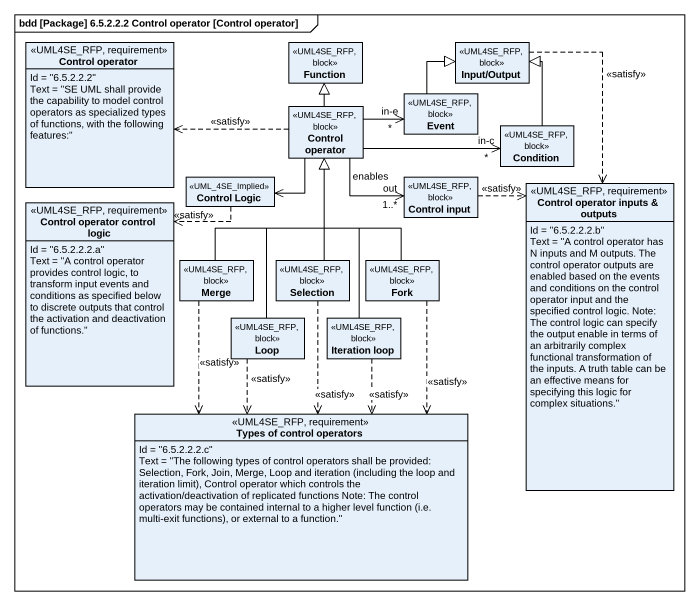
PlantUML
@startuml
mainframe bdd [Package] 6.5.2.2.2 Control operator [Control operator]
hide circle
hide empty members
class "Control operator" as Control_operator <<UML4SE_RFP, requirement>> {
  Id = "6.5.2.2.2"
  Text = "SE UML shall provide the capability to model control operators as specialized types of functions, with the following features:"
}
class Function <<UML4SE_RFP, block>>
class "Input/Output" as Input_Output <<UML4SE_RFP, block>>
class "Control operator" as Control_operator_2 <<UML4SE_RFP, block>>
class Event <<UML4SE_RFP, block>>
class Condition <<UML4SE_RFP, block>>
class "Control Logic" as Control_Logic <<UML_4SE_Implied>>
class "Control input" as Control_input <<UML4SE_RFP, block>>
class "Control operator inputs & outputs" as Control_operator_inputs <<UML4SE_RFP, requirement>> {
  Id = "6.5.2.2.2.b"
  Text = "A control operator has N inputs and M outputs. The control operator outputs are enabled based on the events and conditions on the control operator input and the specified control logic. Note: The control logic can specify the output enable in terms of an arbitrarily complex functional transformation of the inputs. A truth table can be an effective means for specifying this logic for complex situations."
}
class "Control operator control logic" as Control_operator_control <<UML4SE_RFP, requirement>> {
  Id = "6.5.2.2.2.a"
  Text = "A control operator provides control logic, to transform input events and conditions as specified below to discrete outputs that control the activation and deactivation of functions."
}
class Merge <<UML4SE_RFP, block>>
class Selection <<UML4SE_RFP, block>>
class "Fork" as Fork_ <<UML4SE_RFP, block>>
class "Loop" as Loop_ <<UML4SE_RFP, block>>
class "Iteration loop" as Iteration_loop <<UML4SE_RFP, block>>
class "Types of control operators" as Types_of_control_operators <<UML4SE_RFP, requirement>> {
  Id = "6.5.2.2.2.c"
  {field} Text = "The following types of control operators shall be provided: Selection, Fork, Join, Merge, Loop and iteration (including the loop and iteration limit), Control operator which controls the activation/deactivation of replicated functions Note: The control operators may be contained internal to a higher level function (i.e. multi-exit functions), or external to a function."
}
Input_Output ..> Control_operator_inputs : <<satisfy>>
Control_operator_2 .left.> Control_operator : <<satisfy>>
Control_operator_2 -up-|> Function
Control_operator_2 -right-> "*\nin-e" Event
Control_operator_2 -right-> "*\nin-c" Condition
Control_operator_2 --> Control_Logic
Control_operator_2 "enables" -right-> "out\n1..*" Control_input
Event -up-|> Input_Output
Condition -up-|> Input_Output
Control_Logic ..> Control_operator_control : <<satisfy>>
Control_input ..> Control_operator_inputs : <<satisfy>>
Merge -up-|> Control_operator_2
Merge ..> Types_of_control_operators : <<satisfy>>
Selection -up-|> Control_operator_2
Selection ..> Types_of_control_operators : <<satisfy>>
Fork_ -up-|> Control_operator_2
Fork_ ..> Types_of_control_operators : <<satisfy>>
Loop_ -up-|> Control_operator_2
Loop_ ..> Types_of_control_operators : <<satisfy>>
Iteration_loop -up-|> Control_operator_2
Iteration_loop ..> Types_of_control_operators : <<satisfy>>
@enduml
